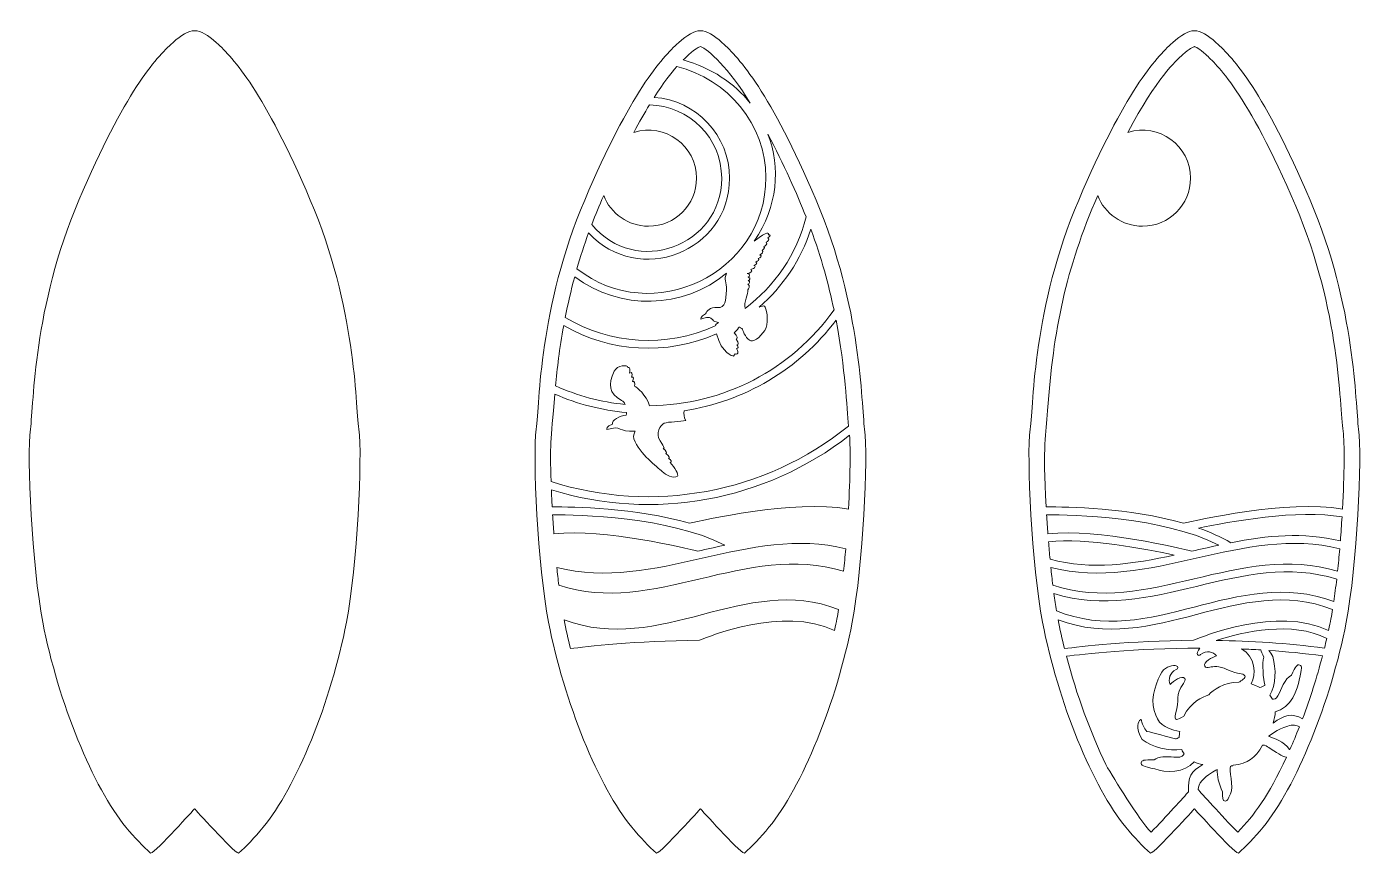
# Model space of a CAD drawing. Header units: inches. Extents: x 91 to 773, y 6 to 428.
import ezdxf

# ---------------------------------------------------------------- set-up
doc = ezdxf.new("R2010")
doc.units = ezdxf.units.IN
doc.header["$MEASUREMENT"] = 0
doc.layers.add('_U+0421_U+043B_U+043E_U+0439 1', color=7, linetype='Continuous')

# ---------------------------------------------------------------- blocks, each defined once
blk = doc.blocks.new('block 2')
at = {"layer": '_U+0421_U+043B_U+043E_U+0439 1', "color": 1, "lineweight": 9, "true_color": 0xff0000}
for points, knots in [([(260.8, 222.56), (262.66, 208.96), (259.95, 152.54), (254.47, 124.06), (246.65, 83.47), (228.68, 39.48), (212.01, 19.43), (207.53, 14.02), (203.34, 9.63), (199.44, 6.13), (196.4, 7.2), (177, 28.86), (177, 28.86), (177, 28.86), (157.68, 7.23), (154.58, 6.14), (150.68, 9.64), (146.5, 14.03), (142.01, 19.43), (125.35, 39.48), (107.38, 83.47), (99.56, 124.06), (94.07, 152.54), (91.37, 208.96), (93.23, 222.56), (95.09, 236.15), (94.53, 284.37), (117.99, 339.48), (141.45, 394.59), (157.09, 411.91), (165.84, 419.73), (175.03, 427.94), (179.04, 427.9), (188.18, 419.73), (196.93, 411.91), (212.57, 394.59), (236.03, 339.48), (259.49, 284.37), (258.93, 236.15), (260.8, 222.56)], [0, 0, 0, 0, 1, 1, 1, 2, 2, 2, 3, 3, 3, 4, 4, 4, 5, 5, 5, 6, 6, 6, 7, 7, 7, 8, 8, 8, 9, 9, 9, 10, 10, 10, 11, 11, 11, 12, 12, 12, 13, 13, 13, 13]), ([(518.78, 222.56), (516.92, 236.15), (517.48, 284.37), (494.02, 339.48), (470.56, 394.59), (454.92, 411.91), (446.17, 419.73), (437.02, 427.9), (433.02, 427.94), (423.83, 419.73), (415.08, 411.91), (399.44, 394.59), (375.98, 339.48), (352.52, 284.37), (353.08, 236.15), (351.22, 222.56), (349.36, 208.96), (352.06, 152.54), (357.55, 124.06), (365.37, 83.48), (383.34, 39.48), (400, 19.43), (404.48, 14.03), (408.66, 9.64), (412.57, 6.14), (415.67, 7.23), (434.99, 28.86), (434.99, 28.86), (434.99, 28.86), (454.39, 7.2), (457.42, 6.13), (461.33, 9.63), (465.51, 14.02), (470, 19.43), (486.66, 39.48), (504.63, 83.48), (512.45, 124.06), (517.94, 152.54), (520.65, 208.96), (518.78, 222.56)], [0, 0, 0, 0, 1, 1, 1, 2, 2, 2, 3, 3, 3, 4, 4, 4, 5, 5, 5, 6, 6, 6, 7, 7, 7, 8, 8, 8, 9, 9, 9, 10, 10, 10, 11, 11, 11, 12, 12, 12, 13, 13, 13, 13]), ([(770.77, 222.56), (768.91, 236.15), (769.47, 284.37), (746.01, 339.48), (722.55, 394.59), (706.91, 411.91), (698.16, 419.73), (689.01, 427.9), (685, 427.94), (675.82, 419.73), (667.07, 411.91), (651.43, 394.59), (627.97, 339.48), (604.51, 284.37), (605.07, 236.15), (603.2, 222.56), (601.34, 208.96), (604.05, 152.54), (609.53, 124.06), (617.35, 83.47), (635.32, 39.48), (651.98, 19.43), (656.47, 14.03), (660.65, 9.64), (664.55, 6.14), (667.66, 7.23), (686.97, 28.86), (686.97, 28.86), (686.97, 28.86), (706.38, 7.2), (709.41, 6.13), (713.32, 9.63), (717.5, 14.02), (721.99, 19.43), (738.65, 39.48), (756.62, 83.47), (764.44, 124.06), (769.93, 152.54), (772.63, 208.96), (770.77, 222.56)], [0, 0, 0, 0, 1, 1, 1, 2, 2, 2, 3, 3, 3, 4, 4, 4, 5, 5, 5, 6, 6, 6, 7, 7, 7, 8, 8, 8, 9, 9, 9, 10, 10, 10, 11, 11, 11, 12, 12, 12, 13, 13, 13, 13]), ([(435, 417.84), (438.94, 416.38), (449.62, 406.85), (460.47, 388.88), (452.34, 399.09), (440.61, 407), (426.16, 410.96), (428.14, 412.92), (432.38, 416.87), (435, 417.84)], [0, 0, 0, 0, 1, 1, 1, 2, 2, 2, 3, 3, 3, 3]), ([(612.08, 232.08), (615.1, 273.25), (621.29, 304.23), (637.66, 341.75), (641.22, 332.61), (650.1, 326.13), (660.5, 326.13), (674.03, 326.13), (685.01, 337.1), (685.01, 350.64), (685.01, 367.23), (668.84, 379.02), (653.06, 374), (667.85, 401.87), (677.36, 410.37), (681.15, 413.76), (684.48, 416.74), (686.38, 417.61), (686.99, 417.83), (687.6, 417.61), (689.56, 416.82), (692.83, 413.76), (698.09, 408.83), (713.59, 395.2), (738.65, 336.35), (761.45, 282.78), (760.97, 235.14), (762.84, 221.47), (763.68, 215.34), (763.51, 199.6), (762.53, 181.8), (734.47, 186.7), (687.46, 175.95), (681.48, 174.53), (653.8, 182.48), (621.97, 182.95), (611.38, 182.86), (609.62, 215.71), (611.12, 219.11), (612.08, 232.08)], [0, 0, 0, 0, 1, 1, 1, 2, 2, 2, 3, 3, 3, 4, 4, 4, 5, 5, 5, 6, 6, 6, 7, 7, 7, 8, 8, 8, 9, 9, 9, 10, 10, 10, 11, 11, 11, 12, 12, 12, 13, 13, 13, 13]), ([(377.99, 322.74), (403.4, 294.99), (449.87, 313.02), (449.87, 350.64), (449.87, 372.47), (432.87, 390.39), (411.42, 391.89), (416.13, 399.27), (420.02, 404.24), (423.06, 407.67), (448.88, 401.1), (468.43, 377.93), (468.43, 351.03), (468.43, 301.8), (410.33, 274.23), (372.06, 304.46), (373.76, 310.4), (375.73, 316.51), (377.99, 322.74)], [0, 0, 0, 0, 1, 1, 1, 2, 2, 2, 3, 3, 3, 4, 4, 4, 5, 5, 5, 6, 6, 6, 6]), ([(385.67, 341.75), (389.23, 332.61), (398.11, 326.13), (408.51, 326.13), (422.05, 326.13), (433.02, 337.1), (433.02, 350.64), (433.02, 367.23), (416.86, 379.02), (401.07, 374), (403.91, 379.34), (406.55, 383.97), (408.99, 387.99), (429.37, 387.73), (445.87, 371.08), (445.87, 350.64), (445.87, 315.78), (401.83, 299.82), (379.58, 327.01), (381.61, 332.32), (383.26, 336.23), (385.67, 341.75)], [0, 0, 0, 0, 1, 1, 1, 2, 2, 2, 3, 3, 3, 4, 4, 4, 5, 5, 5, 6, 6, 6, 7, 7, 7, 7]), ([(459.17, 293.65), (459.44, 293.89), (460.59, 295.83), (459.24, 296.5), (459.75, 296.62), (460.72, 298.03), (459.36, 298.41), (459.87, 298.38), (461.11, 299.62), (459.37, 300.2), (459.91, 300.31), (460.95, 302.01), (458.82, 301.96), (460.16, 302.18), (462.07, 303.1), (460.76, 304.03), (461.49, 304.16), (464.27, 305.5), (462.2, 306.09), (463.05, 306.44), (464.51, 307.09), (463.26, 307.86), (464.25, 308.3), (465.43, 308.87), (464.42, 309.59), (465.73, 309.99), (466.68, 310.96), (465.38, 311.51), (466.62, 312.27), (467.24, 312.86), (466.59, 313.81), (467.22, 314.12), (468.3, 315.29), (467.16, 315.65), (467.78, 316.02), (469.75, 316.97), (468.6, 317.92), (469.49, 318.37), (470.54, 319.46), (469.46, 320.21), (470.75, 321.02), (471.15, 322.1), (469.51, 321.79), (470.14, 322.41), (469.7, 324.22), (462.52, 318.57), (474.46, 336.21), (475.98, 356.05), (469.48, 373.03), (477.47, 358.02), (484.29, 342.43), (488.9, 330.9), (484.22, 311.76), (472.93, 295.45), (457.79, 284.22), (456.95, 287.44), (459.52, 291.5), (459.17, 293.65)], [0, 0, 0, 0, 1, 1, 1, 2, 2, 2, 3, 3, 3, 4, 4, 4, 5, 5, 5, 6, 6, 6, 7, 7, 7, 8, 8, 8, 9, 9, 9, 10, 10, 10, 11, 11, 11, 12, 12, 12, 13, 13, 13, 14, 14, 14, 15, 15, 15, 16, 16, 16, 17, 17, 17, 18, 18, 18, 19, 19, 19, 19]), ([(365.27, 275.41), (388.83, 261.84), (417.7, 260.01), (443.14, 271.14), (446.02, 260.95), (451.54, 260.09), (451.81, 259.73), (451.81, 259.73), (452.73, 261.07), (452.73, 261.07), (454.68, 260.25), (454.28, 262.63), (453.36, 263.78), (454.26, 263.76), (454.63, 264.54), (453.6, 265.53), (454.31, 265.24), (454.77, 266.6), (453.23, 268.48), (453.86, 268.18), (454.18, 270.22), (452.28, 271.8), (453.34, 272.47), (454.68, 274.66), (454.68, 274.66), (454.68, 274.66), (456.23, 273.96), (456.4, 273.52), (456.72, 272.3), (458.78, 268.15), (460.72, 267.62), (462.66, 267.08), (467, 270.68), (468.48, 274.36), (469.97, 278.04), (468.59, 284.68), (467.75, 285.37), (467.43, 285.63), (466.29, 285.33), (464.95, 284.83), (477.07, 295.21), (486.36, 308.9), (491.3, 324.67), (496.72, 310.1), (500.49, 296.13), (503.16, 283.4), (481.46, 252.9), (446.55, 234.73), (409.06, 234.55), (407.35, 240.13), (402.74, 243.87), (401.39, 244.5), (401.92, 245.79), (401.31, 247.27), (400.43, 246.92), (401.07, 248.38), (401.04, 249.34), (399.93, 249.15), (400.38, 250.65), (400.27, 252.29), (398.76, 251.16), (399.29, 252.44), (398.96, 254.68), (397.99, 254.05), (398.22, 255.53), (392.53, 255.4), (391.06, 252.12), (387.95, 245.13), (388.13, 241.03), (394.79, 237.18), (395.66, 236.68), (396.23, 235.98), (396.6, 235.15), (384.3, 236.39), (372.41, 239.56), (361.1, 244.64), (361.9, 253.22), (363.13, 263.67), (365.27, 275.41)], [0, 0, 0, 0, 1, 1, 1, 2, 2, 2, 3, 3, 3, 4, 4, 4, 5, 5, 5, 6, 6, 6, 7, 7, 7, 8, 8, 8, 9, 9, 9, 10, 10, 10, 11, 11, 11, 12, 12, 12, 13, 13, 13, 14, 14, 14, 15, 15, 15, 16, 16, 16, 17, 17, 17, 18, 18, 18, 19, 19, 19, 20, 20, 20, 21, 21, 21, 22, 22, 22, 23, 23, 23, 24, 24, 24, 25, 25, 25, 26, 26, 26, 26]), ([(370.9, 300.32), (394.06, 283), (426.02, 283.7), (448.39, 302.11), (446.73, 298.58), (448.43, 298.11), (448.25, 293.46), (448.04, 288.16), (447.79, 284.46), (443.79, 284.6), (439.8, 284.73), (438.21, 283.11), (437.62, 281.36), (434.96, 280.27), (435.29, 278.66), (435.29, 278.66), (435.29, 278.66), (437.56, 280.03), (439.62, 279.47), (441.68, 278.91), (440.58, 277.66), (444.3, 276.97), (443.21, 276.42), (442.66, 275.92), (442.48, 275.22), (417.39, 263.87), (388.86, 265.94), (366.07, 279.58), (367.36, 286.16), (368.94, 293.1), (370.9, 300.32)], [0, 0, 0, 0, 1, 1, 1, 2, 2, 2, 3, 3, 3, 4, 4, 4, 5, 5, 5, 6, 6, 6, 7, 7, 7, 8, 8, 8, 9, 9, 9, 10, 10, 10, 10]), ([(360.73, 240.43), (372.38, 235.36), (384.6, 232.23), (397.25, 231.07), (397.25, 230.64), (397.23, 230.21), (397.21, 229.78), (393.95, 229.47), (389.59, 227.12), (390.12, 225.08), (386.7, 224.34), (387.3, 222.31), (387.3, 222.31), (395.19, 224.82), (392.68, 220.93), (401.76, 221.58), (401.76, 221.58), (400.57, 219.23), (401.07, 217.61), (404.2, 209.69), (412.95, 203.42), (415.54, 200.96), (417.42, 199.18), (421.15, 197.07), (423.26, 198.57), (424.08, 199.16), (421.98, 203.12), (419.51, 205.55), (420.59, 205.74), (420.19, 207.03), (418.72, 207.64), (419.32, 207.68), (419.52, 208.49), (417.4, 210.22), (417.99, 210.38), (417.76, 211.49), (416.01, 212.72), (416.65, 212.81), (416.98, 212.7), (414.43, 216.59), (411.89, 220.48), (414.64, 224.69), (416.56, 225.57), (418.48, 226.44), (425, 226.23), (427.6, 227.04), (426.51, 228.28), (426.55, 230.64), (426.67, 231.92), (457.4, 236.61), (485.23, 253.06), (504.22, 278.1), (509.02, 253.07), (509.6, 233.83), (510.55, 224.13), (467.91, 189.7), (410.65, 179.21), (358.84, 195.83), (358.21, 215.08), (358.61, 215.04), (360.73, 240.43)], [0, 0, 0, 0, 1, 1, 1, 2, 2, 2, 3, 3, 3, 4, 4, 4, 5, 5, 5, 6, 6, 6, 7, 7, 7, 8, 8, 8, 9, 9, 9, 10, 10, 10, 11, 11, 11, 12, 12, 12, 13, 13, 13, 14, 14, 14, 15, 15, 15, 16, 16, 16, 17, 17, 17, 18, 18, 18, 19, 19, 19, 20, 20, 20, 20]), ([(510.54, 181.8), (482.49, 186.71), (435.48, 175.95), (429.5, 174.53), (401.81, 182.48), (369.98, 182.95), (359.4, 182.86), (359.24, 185.85), (359.1, 188.77), (358.99, 191.6), (410.86, 175.46), (467.89, 185.66), (511.07, 219.43), (511.65, 212.29), (511.43, 197.9), (510.54, 181.8)], [0, 0, 0, 0, 1, 1, 1, 2, 2, 2, 3, 3, 3, 4, 4, 4, 5, 5, 5, 5]), ([(359.62, 178.85), (372.81, 178.9), (418.73, 177.96), (447.49, 163.38), (442.94, 162.4), (438.35, 161.36), (433.74, 160.31), (428.23, 161.69), (386.04, 171.91), (360.27, 169.09), (360.03, 172.37), (359.82, 175.63), (359.62, 178.85)], [0, 0, 0, 0, 1, 1, 1, 2, 2, 2, 3, 3, 3, 4, 4, 4, 4]), ([(611.61, 178.85), (624.8, 178.9), (670.72, 177.96), (699.48, 163.38), (694.93, 162.4), (690.34, 161.36), (685.73, 160.31), (680.21, 161.69), (638.03, 171.91), (612.26, 169.09), (612.02, 172.37), (611.8, 175.63), (611.61, 178.85)], [0, 0, 0, 0, 1, 1, 1, 2, 2, 2, 3, 3, 3, 4, 4, 4, 4]), ([(705.54, 164.62), (700.56, 167.56), (694.99, 170.03), (689.1, 172.11), (704.36, 175.29), (740.24, 181.8), (762.3, 177.78), (762.05, 173.73), (761.76, 169.61), (761.44, 165.5), (742.61, 170.22), (723.9, 168.23), (705.54, 164.62)], [0, 0, 0, 0, 1, 1, 1, 2, 2, 2, 3, 3, 3, 4, 4, 4, 4]), ([(508.03, 150.06), (458.12, 165.47), (411.36, 126.67), (362.76, 143.03), (362.41, 145.93), (362.08, 148.93), (361.77, 151.99), (411.96, 139.24), (460.18, 174.12), (509.12, 161.45), (508.79, 157.6), (508.43, 153.77), (508.03, 150.06)], [0, 0, 0, 0, 1, 1, 1, 2, 2, 2, 3, 3, 3, 4, 4, 4, 4]), ([(614.75, 143.03), (614.4, 145.93), (614.06, 148.93), (613.75, 151.99), (663.94, 139.24), (712.16, 174.12), (761.1, 161.45), (760.78, 157.6), (760.41, 153.77), (760.02, 150.06), (710.1, 165.47), (663.35, 126.67), (614.75, 143.03)], [0, 0, 0, 0, 1, 1, 1, 2, 2, 2, 3, 3, 3, 4, 4, 4, 4]), ([(676.69, 158.29), (655.82, 153.77), (634.49, 150.47), (613.34, 156.23), (613.06, 159.16), (612.8, 162.13), (612.57, 165.1), (631.95, 167.25), (662.04, 161.51), (676.69, 158.29)], [0, 0, 0, 0, 1, 1, 1, 2, 2, 2, 3, 3, 3, 3]), ([(616.61, 129.92), (616.16, 132.65), (615.72, 135.58), (615.31, 138.66), (665.03, 123.22), (711.3, 161.43), (759.58, 146.01), (759.12, 142.02), (758.62, 138.18), (758.1, 134.6), (708.56, 153.25), (664.67, 109.96), (616.61, 129.92)], [0, 0, 0, 0, 1, 1, 1, 2, 2, 2, 3, 3, 3, 4, 4, 4, 4]), ([(503.41, 119.81), (477.36, 132.49), (438.52, 116.53), (434.48, 114.81), (402, 114.59), (376.53, 111.61), (368.73, 110.59), (367.5, 115.52), (366.4, 120.44), (365.46, 125.28), (414.67, 106.81), (457.87, 149.2), (505.48, 130.56), (504.95, 127.32), (504.42, 124.46), (503.41, 119.81)], [0, 0, 0, 0, 1, 1, 1, 2, 2, 2, 3, 3, 3, 4, 4, 4, 5, 5, 5, 5]), ([(755.4, 119.81), (729.34, 132.49), (690.51, 116.53), (686.47, 114.81), (653.98, 114.59), (628.51, 111.61), (620.71, 110.59), (619.48, 115.52), (618.39, 120.44), (617.45, 125.28), (666.66, 106.81), (709.86, 149.2), (757.47, 130.56), (756.94, 127.32), (756.4, 124.46), (755.4, 119.81)], [0, 0, 0, 0, 1, 1, 1, 2, 2, 2, 3, 3, 3, 4, 4, 4, 5, 5, 5, 5]), ([(698.12, 114.77), (712.04, 119.18), (737.05, 124.83), (754.5, 115.78), (754.12, 114.12), (753.73, 112.46), (753.31, 110.8), (734.36, 113.4), (715.49, 114.52), (698.12, 114.77)], [0, 0, 0, 0, 1, 1, 1, 2, 2, 2, 3, 3, 3, 3]), ([(641.84, 51.36), (634.07, 67.43), (626.88, 87.07), (621.72, 106.69), (630.21, 107.78), (656.6, 110.8), (689.79, 110.82), (687.18, 107.68), (689, 106.41), (690.17, 107.53), (693.14, 109.88), (696.62, 109.09), (698.29, 106.88), (696.21, 106.38), (691.25, 103.56), (692.27, 101.67), (692.74, 100.8), (693.72, 100.96), (694.85, 101.14), (696.6, 101.42), (699.53, 101.89), (703.62, 99.97), (710.1, 96.94), (711.26, 98.33), (712.79, 96.66), (713.6, 95.79), (710.7, 94.01), (709.66, 93.44), (701.8, 93.51), (696.55, 89.3), (694.29, 87), (691.21, 86), (685.09, 83.21), (681.63, 76.15), (678.38, 73.88), (676.3, 73.52), (677.43, 77.37), (679.57, 84.59), (677.02, 86.76), (681.38, 92.83), (682.05, 93.76), (682.63, 94.57), (682.07, 95.37), (680.84, 97.13), (676.09, 93.98), (674.71, 92.33), (673.48, 94.82), (674.35, 98.28), (677.71, 99.86), (679.01, 100.33), (678.81, 101.52), (677.72, 101.81), (676.38, 102.16), (672.39, 101.74), (670.45, 98.62), (668.22, 95.04), (664.29, 85.51), (666.42, 78.93), (668.65, 72.03), (670.75, 70.47), (679.48, 68.21), (679.45, 67.69), (679.19, 65.8), (679.19, 65.3), (678.83, 64.86), (677.67, 64.41), (677.34, 64.5), (674.12, 65.36), (665.73, 67.9), (662.71, 68.26), (659.45, 72.21), (660.52, 74.97), (659.43, 74.2), (658.41, 73.47), (656.53, 70.41), (660.32, 64.26), (665.15, 60.09), (674.13, 58.42), (680.53, 59.04), (680.88, 58.31), (681.28, 57.61), (681.76, 56.96), (680.69, 54.81), (678.85, 55.15), (676.55, 55.26), (672.97, 55.43), (668.56, 55.65), (666.45, 53.75), (661.17, 53.91), (660.05, 53.65), (659.89, 52.32), (659.74, 50.99), (660.54, 50.49), (666.85, 49.2), (671.95, 47.11), (682.25, 47.14), (686.84, 52.78), (688.19, 52.13), (689.67, 51.66), (691.22, 51.38), (685.35, 47.98), (683.52, 45.14), (684.02, 37.56), (681.75, 35.02), (672.31, 24.37), (664.89, 16.95), (658.52, 23.58), (646.16, 43.92), (641.84, 51.36)], [0, 0, 0, 0, 1, 1, 1, 2, 2, 2, 3, 3, 3, 4, 4, 4, 5, 5, 5, 6, 6, 6, 7, 7, 7, 8, 8, 8, 9, 9, 9, 10, 10, 10, 11, 11, 11, 12, 12, 12, 13, 13, 13, 14, 14, 14, 15, 15, 15, 16, 16, 16, 17, 17, 17, 18, 18, 18, 19, 19, 19, 20, 20, 20, 21, 21, 21, 22, 22, 22, 23, 23, 23, 24, 24, 24, 25, 25, 25, 26, 26, 26, 27, 27, 27, 28, 28, 28, 29, 29, 29, 30, 30, 30, 31, 31, 31, 32, 32, 32, 33, 33, 33, 34, 34, 34, 35, 35, 35, 36, 36, 36, 36]), ([(720.87, 109.93), (721.14, 109.05), (721.64, 107.84), (722.39, 106.14), (721.35, 103.28), (722.21, 94.57), (722.88, 92.34), (722.98, 92.02), (722.9, 91.9), (722.86, 91.84), (722.63, 91.48), (721.01, 90.88), (720.45, 90.75), (720, 90.98), (716.47, 92.43), (715.99, 92.64), (718.72, 97.39), (718.12, 106.52), (711.02, 110.42), (714.27, 110.29), (717.55, 110.13), (720.87, 109.93)], [0, 0, 0, 0, 1, 1, 1, 2, 2, 2, 3, 3, 3, 4, 4, 4, 5, 5, 5, 6, 6, 6, 7, 7, 7, 7]), ([(740.7, 102.17), (739.43, 102.63), (738.71, 101.75), (736.48, 96.96), (733.12, 95.64), (731.11, 89.4), (729.58, 86.41), (728.82, 84.93), (727.47, 84.71), (726.75, 84.72), (726.38, 85.43), (725.94, 86.11), (725.44, 86.75), (728.85, 92.19), (728.61, 100.27), (727.03, 106.48), (726.22, 107.8), (725.55, 108.84), (724.99, 109.67), (733.96, 109.05), (743.13, 108.15), (752.31, 106.9), (749.37, 95.68), (746.2, 85.38), (742.2, 74.81), (736.58, 77.86), (733.06, 76.74), (727.09, 72.58), (727.8, 74.47), (728.18, 76.42), (728.2, 78.31), (736.14, 80.08), (740.05, 90.34), (740.37, 94.56), (742.04, 100.77), (741.95, 101.72), (740.7, 102.17)], [0, 0, 0, 0, 1, 1, 1, 2, 2, 2, 3, 3, 3, 4, 4, 4, 5, 5, 5, 6, 6, 6, 7, 7, 7, 8, 8, 8, 9, 9, 9, 10, 10, 10, 11, 11, 11, 12, 12, 12, 12]), ([(735.55, 59.16), (732.14, 63.34), (728.06, 64.74), (724.81, 65.82), (725.2, 66.07), (729.18, 69.41), (734.66, 71.08), (737.2, 71.86), (739.04, 71.37), (740.54, 70.72), (738.79, 66.26), (737.54, 63.19), (735.68, 59.04), (735.68, 59.04), (735.62, 59.08), (735.55, 59.16)], [0, 0, 0, 0, 1, 1, 1, 2, 2, 2, 3, 3, 3, 4, 4, 4, 5, 5, 5, 5]), ([(701.32, 37.45), (701.49, 34.78), (701.06, 32.8), (702.81, 32.8), (703.92, 32.8), (704.05, 33.84), (705.43, 36.46), (707.19, 39.82), (704.47, 49.2), (705.43, 50.39), (705.69, 50.71), (706.09, 50.77), (706.08, 50.77), (706.08, 50.77), (706.58, 50.81), (706.58, 50.81), (706.58, 50.81), (706.81, 51.07), (706.81, 51.07), (714.48, 51.94), (717.84, 54.47), (721.78, 61.33), (723.07, 61.64), (724.31, 60.47), (724.88, 60.13), (728.49, 57.67), (731.88, 55.47), (733.93, 55.18), (724.69, 35.15), (717.5, 25.7), (709.09, 16.95), (700.81, 25.22), (690.24, 37.23), (688.86, 38.74), (688.99, 40.15), (689.42, 41.67), (690.93, 43.25), (693.7, 46.15), (697.01, 48.08), (698.64, 48.93), (698.48, 45.64), (699.38, 41.79), (701.32, 37.45)], [0, 0, 0, 0, 1, 1, 1, 2, 2, 2, 3, 3, 3, 4, 4, 4, 5, 5, 5, 6, 6, 6, 7, 7, 7, 8, 8, 8, 9, 9, 9, 10, 10, 10, 11, 11, 11, 12, 12, 12, 13, 13, 13, 14, 14, 14, 14])]:
    blk.add_open_spline(points, degree=3, knots=knots, dxfattribs=at)

msp = doc.modelspace()

# ---------------------------------------------------------------- block references
at = {"layer": '_U+0421_U+043B_U+043E_U+0439 1'}
msp.add_blockref('block 2', (0, 0), dxfattribs=at)

doc.saveas('drawing.dxf')
